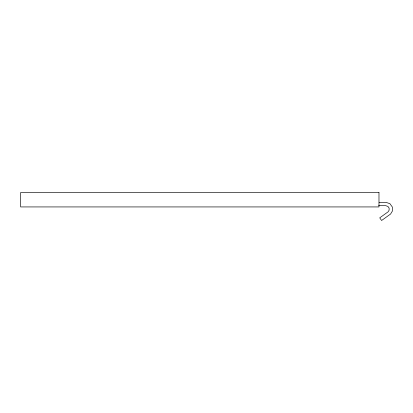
<?xml version="1.0" encoding="UTF-8"?>
<svg xmlns="http://www.w3.org/2000/svg" width="413" height="413" viewBox="0 0 413 413"><rect width="100%" height="100%" fill="white"/><g stroke="black" fill="none" stroke-linecap="round" stroke-linejoin="round"><path stroke-width="0.62" d="M379.17 202.442L386.201 202.442L389.887 203.645L392.35 207.032L392.35 211.131L390.574 214.037L381.617 220.485L379.723 217.857L388.148 211.786L389.108 210.217L389.108 208.085L387.884 206.397L385.685 205.684L378.628 205.684M378.979 192.515L20.65 192.515L20.65 206.934L378.979 206.934L378.979 192.515"/></g></svg>
